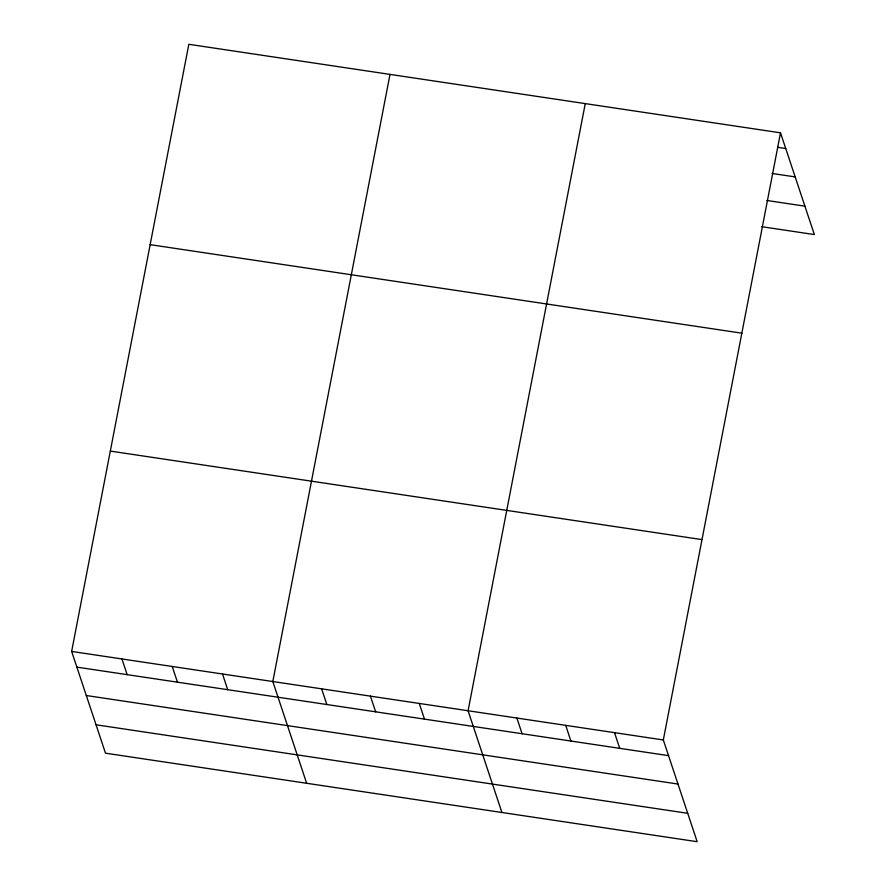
<?xml version="1.0" encoding="UTF-8"?>
<svg xmlns="http://www.w3.org/2000/svg" width="886" height="886" viewBox="0 0 886 886"><rect width="100%" height="100%" fill="white"/><g stroke="black" fill="none" stroke-linecap="round" stroke-linejoin="round"><path stroke-width="1.33" d="M780.511 132.822L663.326 739.965L697.171 841.7L105.489 753.178L71.644 651.432L188.829 44.3L780.511 132.822L814.356 234.569L761.484 226.65M390.006 74.402L272.81 681.533L306.656 783.279M585.258 103.607L468.074 710.749L501.908 812.484M777.598 147.297L785.738 148.516M772.127 173.468L795.185 176.912M766.944 200.491L804.909 206.172M150.155 244.658L741.848 333.18M110.318 451.085L702 539.607M71.644 651.432L663.326 739.965M76.861 667.125L668.542 755.647M86.307 695.521L677.989 784.044M96.042 724.781L687.724 813.304M614.507 732.656L619.735 748.349M565.7 725.357L570.916 741.05M516.881 718.048L522.098 733.741M419.255 703.44L424.472 719.133M370.437 696.141L375.664 711.835M321.629 688.832L326.845 704.525M222.519 674.013L227.735 689.707M172.227 666.482L177.444 682.176M121.936 658.962L127.152 674.656"/></g></svg>
